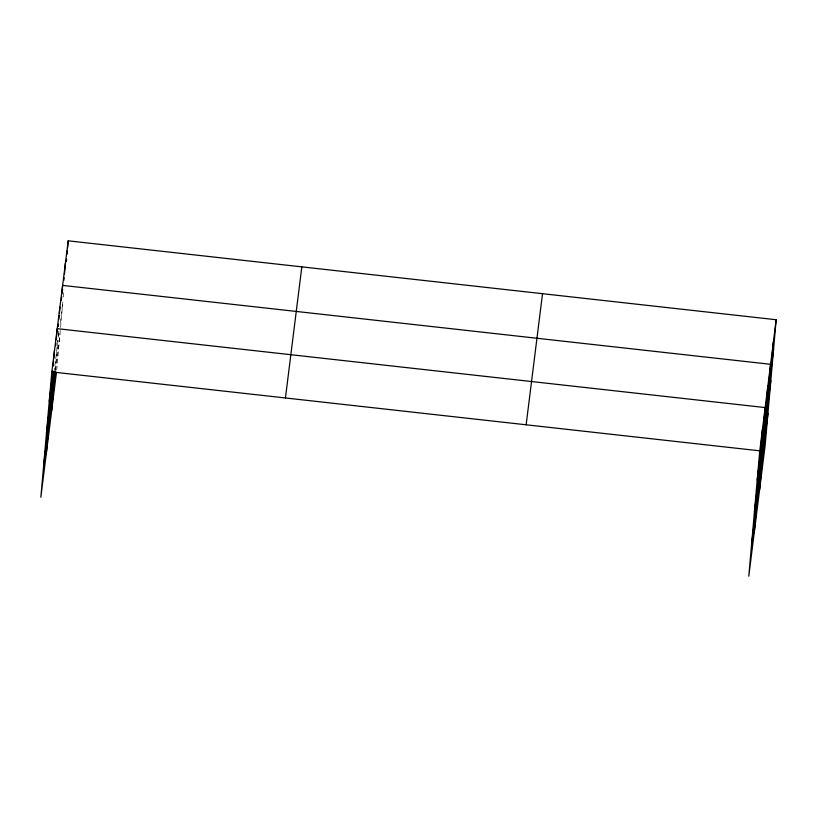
<?xml version="1.0" encoding="UTF-8"?>
<svg xmlns="http://www.w3.org/2000/svg" width="817" height="817" viewBox="0 0 817 817"><rect width="100%" height="100%" fill="white"/><g stroke="black" fill="none" stroke-linecap="round" stroke-linejoin="round"><path stroke-width="0.61" stroke-dasharray="4.08 3.06" d="M55.209 370.275L57.823 340.321M58.252 335.45L58.681 330.579M63.297 296.969L63.93 289.657M54.29 370.458L54.586 368.048M54.892 365.648L59.304 330.323M60.233 322.889L62.868 301.841L56.618 371.122M55.525 370.397L60.009 334.49"/><path stroke-width="1.23" d="M776.15 319.733L759.759 450.831L748.791 576.179L765.182 445.071L776.15 319.733L68.209 240.821L51.818 371.929L40.85 497.267L56.465 372.358M51.951 379.629L52.707 371.081M53.125 366.19L53.554 361.298M53.769 358.857L54.525 350.299M46.263 454.007L53.483 371.408M55.73 345.775L55.944 343.334M56.261 339.668L57.221 328.669L765.172 407.571L754.203 532.909M58.221 326.586L58.436 324.145M58.855 319.253L59.181 315.587M59.396 313.146L59.927 307.029M51.665 410.747L55.096 371.531M61.346 300.074L61.673 296.397M61.888 293.957L62.633 285.399L770.574 364.3L759.616 489.649M63.92 280.231L64.135 277.78M64.461 274.114L65.421 263.115M66.391 261.603L66.596 259.163M67.025 254.271L67.351 250.605M67.566 248.164L68.209 240.821M759.902 458.541L762.465 429.201M765.304 415.271L767.878 385.941M770.799 371.357L773.362 342.017M49.245 401.27L53.003 371.224M46.477 432.949L54.136 371.653M43.618 465.588L55.372 371.633M285.439 397.971L301.83 266.863M526.138 424.799L542.529 293.691M757.196 480.171L773.587 349.063M754.418 511.851L770.809 380.742M751.569 544.49L767.96 413.392M51.818 371.929L759.759 450.831"/></g></svg>
